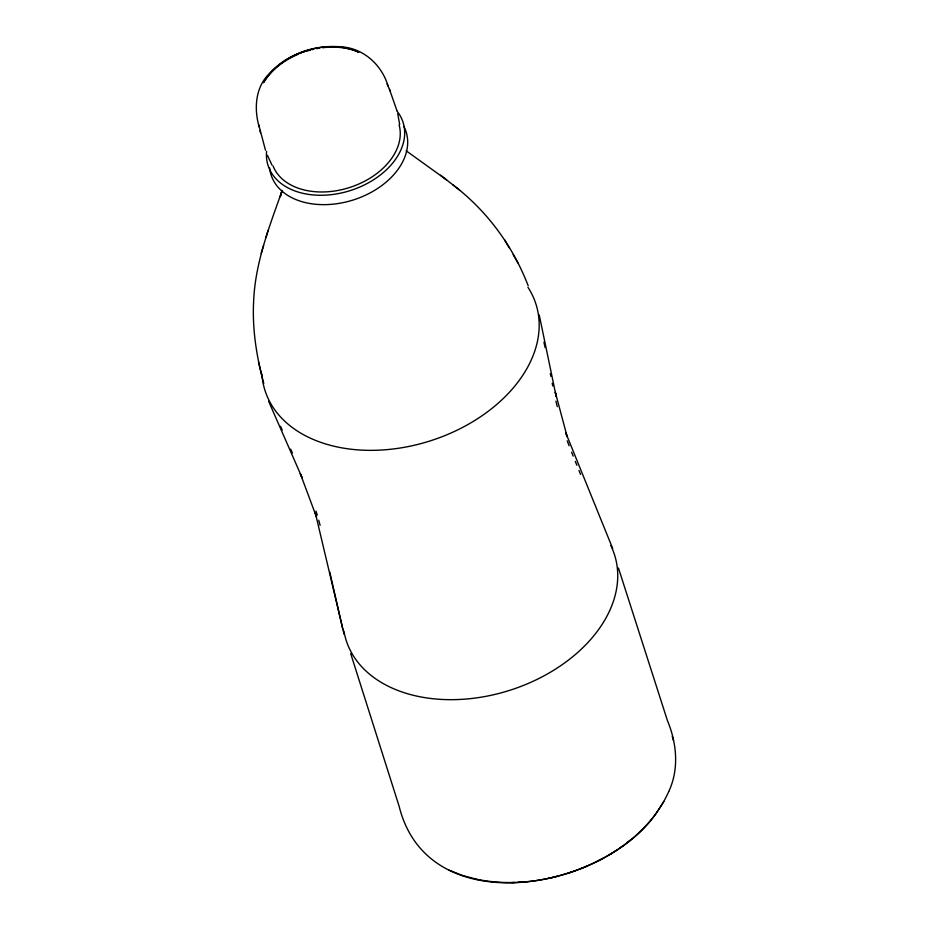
<?xml version="1.0" encoding="UTF-8"?>
<svg xmlns="http://www.w3.org/2000/svg" width="929" height="929" viewBox="0 0 929 929"><rect width="100%" height="100%" fill="white"/><g stroke="black" fill="none" stroke-linecap="round" stroke-linejoin="round"><path stroke-width="1.39" d="M282.021 190.399L280.244 196.774L281.824 191.479C269.073 227.431 254.894 263.836 253.582 302.424C252.247 329.76 256.671 357.119 263.778 383.456M261.177 253.478L263.581 245.465M265.891 237.638L268.086 230.334M668.717 791.601C679.32 769.131 676.788 742.979 667.417 720.544L618.447 568.025M668.706 791.613C651.101 831.014 612.954 857.502 573.263 871.507M663.829 801.483L656.037 813.525M264.823 80.417L263.418 82.704C278.839 57.296 310.251 44.627 339.248 46.717C362.322 47.228 381.633 64.147 388.043 86.002M264.091 81.613C272.185 68.92 284.959 59.804 298.697 54.045M656.048 813.525C602.666 890.319 427.99 923.089 399.122 806.256L350.686 653.563M627.911 842.115L630.431 840.095M620.015 847.91L622.697 846.017M614.51 851.579L617.286 849.768M608.82 855.086L611.688 853.356M602.956 858.408L596.941 861.543M584.504 867.221L587.662 865.886M581.322 868.522L582.924 867.872M300.137 53.464L301.588 52.907M303.051 52.372L304.526 51.85M476.809 879.287C509.44 885.964 543.674 882.016 574.888 870.937M568.362 873.144L571.637 872.076M306.001 51.374L310.495 50.061M558.445 876.047L551.768 877.684M312.005 49.678L313.514 49.318M548.412 878.416L550.096 878.056M316.545 48.68L319.588 48.145M323.594 47.089C303.109 49.283 282.95 58.399 269.05 73.832C255.161 87.825 253.907 109.065 259.249 127.145M322.63 47.727C334.812 46.276 347.539 47.274 358.873 52.21C347.829 47.112 335.346 45.869 323.338 47.112M524.92 881.888L518.254 882.341M511.635 882.538L514.933 882.469M476.821 879.287L462.328 875.408L448.997 870.113M356.411 51.153L357.688 51.71M446.605 179.912L406.112 150.753M453.004 184.941C486.935 210.628 512.936 246.104 528.183 285.772M440.578 175.221L459.611 190.085M513.156 254.627L517.871 262.849M504.598 239.81L509.185 247.811M272.069 165.199L267.413 155.34M290.684 449.16L292.426 453.004M389.39 89.103L396.938 110.586M387.114 83.9L390.331 91.228M280.558 426.283L282.23 430.081M268.644 401.328L302.146 477.843L300.311 473.674L316.475 516.977L315.268 512.68L344.078 634.344M571.602 452.179L573.181 456.104M575.295 461.341L576.874 465.266M578.988 470.504L580.567 474.429M612.687 548.528L565.703 432.67L567.213 436.874L555.31 392.212L556.227 396.671L539.215 314.896M567.236 440.822L569.094 445.769M265.462 150.15L258.785 124.892M315.976 511.113L317.288 515.061M672.271 736.325L673.386 740.378M318.74 520.217L320.099 525.326M258.506 361.95L261.513 374.143M555.925 401.142L557.272 406.67M329.737 571.892L342.906 629.572M397.728 113.71L399.656 124.44M543.953 342.127L545.079 347.539M259.946 130.455L260.422 132.731M550.305 373.539L550.851 376.303M552.209 383.201L552.743 385.965M610.794 545.52A140.825 97.29 -17.7 0 1 510.23 690.166A140.825 97.29 -17.7 0 1 343.939 631.139M527.962 287.316A142.195 98.242 -17.7 0 1 431.602 440.439A142.195 98.242 -17.7 0 1 261.908 374.12M399.087 124.881A66.331 45.823 -17.7 0 1 350.082 187.356A66.331 45.823 -17.7 0 1 273.068 166.001M403.883 126.46A70.871 48.958 -17.7 0 1 352.463 200.223A70.871 48.958 -17.7 0 1 269.596 167.847M396.997 111.108A70.871 48.958 -17.7 0 1 349.467 190.84A70.871 48.958 -17.7 0 1 266.6 151.299"/></g></svg>
